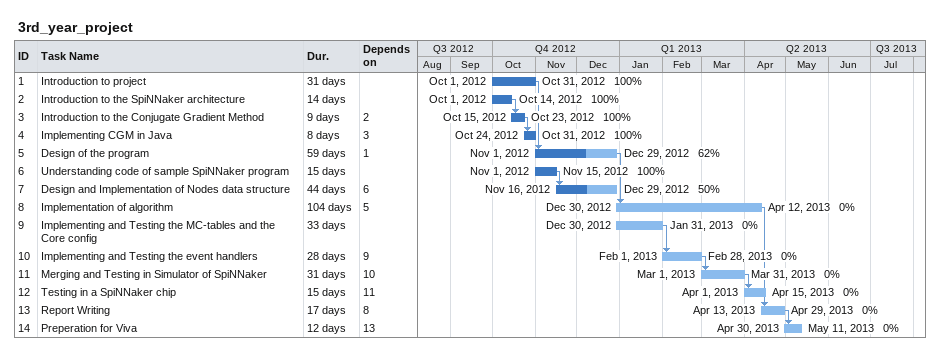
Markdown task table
3rd_year_project

| ID | Task | Duration | Start | Finish | Predecessors | % complete |
|---|---|---|---|---|---|---|
| 1 | Introduction to project | 31d | 2012-10-01 | 2012-10-31 |  | 100 |
| 2 | Introduction to the SpiNNaker architecture | 14d | 2012-10-01 | 2012-10-14 |  | 100 |
| 3 | Introduction to the Conjugate Gradient Method | 9d | 2012-10-15 | 2012-10-23 | 2 | 100 |
| 4 | Implementing CGM in Java | 8d | 2012-10-24 | 2012-10-31 | 3 | 100 |
| 5 | Design of the program | 59d | 2012-11-01 | 2012-12-29 | 1 | 62 |
| 6 | Understanding code of sample SpiNNaker program | 15d | 2012-11-01 | 2012-11-15 |  | 100 |
| 7 | Design and Implementation of Nodes data structure | 44d | 2012-11-16 | 2012-12-29 | 6 | 50 |
| 8 | Implementation of algorithm | 104d | 2012-12-30 | 2013-04-12 | 5 | 0 |
| 9 | Implementing and Testing the MC-tables and the Core config | 33d | 2012-12-30 | 2013-01-31 |  | 0 |
| 10 | Implementing and Testing the event handlers | 28d | 2013-02-01 | 2013-02-28 | 9 | 0 |
| 11 | Merging and Testing in Simulator of SpiNNaker | 31d | 2013-03-01 | 2013-03-31 | 10 | 0 |
| 12 | Testing in a SpiNNaker chip | 15d | 2013-04-01 | 2013-04-15 | 11 | 0 |
| 13 | Report Writing | 17d | 2013-04-13 | 2013-04-29 | 8 | 0 |
| 14 | Preperation for Viva | 12d | 2013-04-30 | 2013-05-11 | 13 | 0 |
